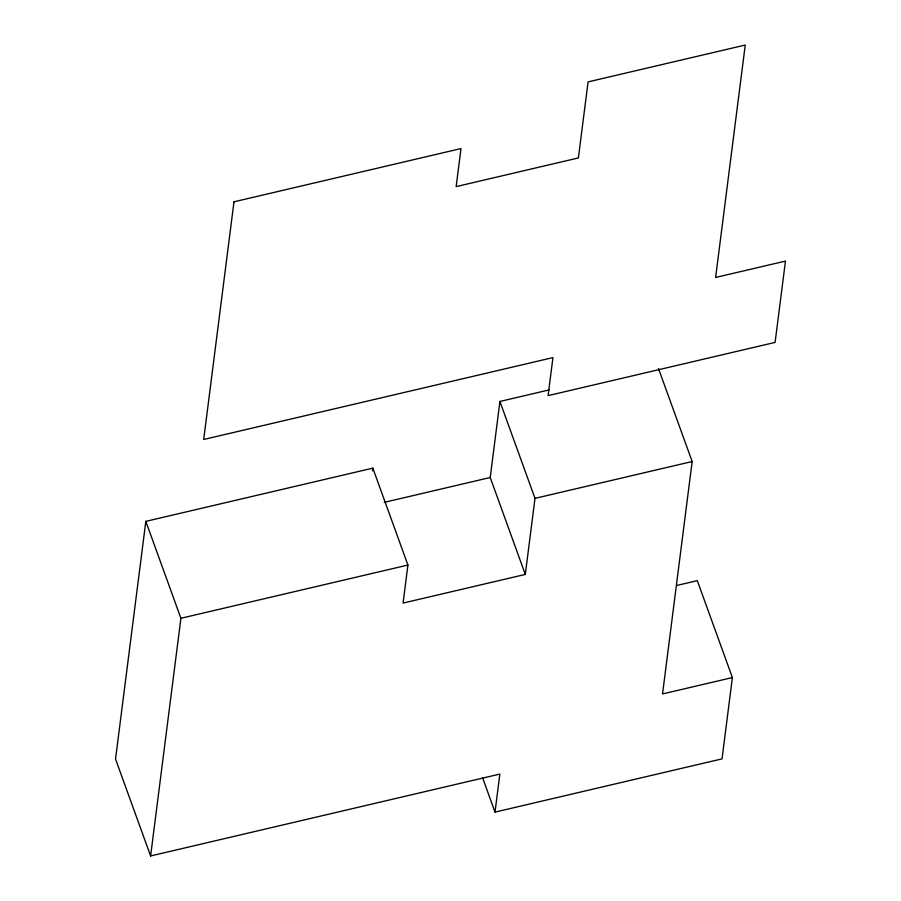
<?xml version="1.0" encoding="UTF-8"?>
<svg xmlns="http://www.w3.org/2000/svg" width="901" height="901" viewBox="0 0 901 901"><rect width="100%" height="100%" fill="white"/><g stroke="black" fill="none" stroke-linecap="round" stroke-linejoin="round"><path stroke-width="1.35" d="M549.114 389.919L499.92 401.452L535.003 498.366L525.306 574.421L403.074 603.084L407.916 565.051L372.834 468.137L145.827 521.364L115.531 759.036L150.613 855.95L499.864 774.072L495.009 812.105L722.028 758.879L732.389 677.563L697.306 580.649L676.764 585.47M150.613 855.95L180.91 618.277L145.827 521.364M372.485 470.863L372.834 468.137M525.306 574.421L490.223 477.507L499.92 401.452M658.496 368.543L692.159 461.526L662.539 693.939L732.389 677.563M384.288 502.353L490.223 477.507M535.003 498.366L692.159 461.526M180.91 618.277L407.916 565.051M482.688 778.047L495.009 812.105M233.99 201.801L203.694 439.474L552.944 357.596L548.09 395.629L775.097 342.403L785.469 261.087L715.619 277.463L745.24 45.05L588.083 81.89L578.386 157.945L456.154 186.608L460.997 148.575L233.99 201.801"/></g></svg>
